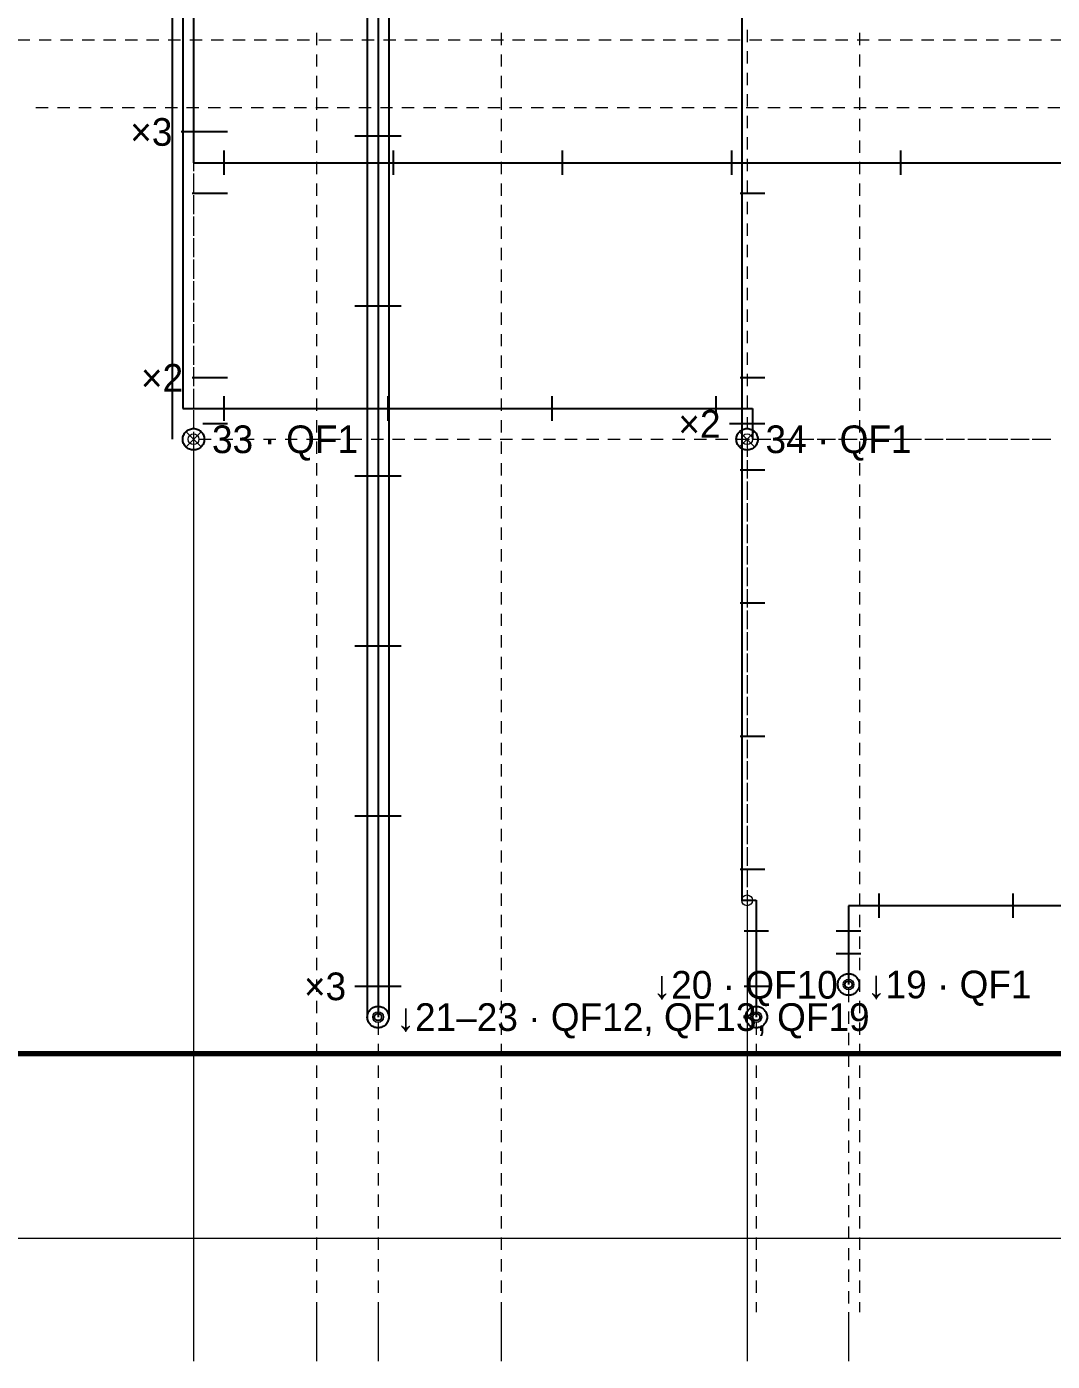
# Paper-space layout '08 Розгортки' of a CAD drawing. Header units: millimetres. Extents: x 0 to 841, y 0 to 594.
# Drawn here: x 206.3 to 273, y 127.1 to 213.9 of the extents above; entities that cross this region are included whole.
import ezdxf
from ezdxf.enums import TextEntityAlignment as Align

# ---------------------------------------------------------------- set-up
doc = ezdxf.new("R2010")
doc.units = ezdxf.units.MM
doc.linetypes.add('E_CABLE_DASH', pattern=[225, 150, -75])
for name, color, linetype in [('E-ELEV', 7, 'Continuous'), ('M-FIX', 7, 'Continuous'), ('W-CABLE-DEVICE', 1, 'E_CABLE_DASH'), ('W-CABLE-DEVICE-RCD', 1, 'E_CABLE_DASH'), ('W-CABLE-LIGHT', 1, 'E_CABLE_DASH'), ('W-CABLE-SOCKET', 1, 'E_CABLE_DASH')]:
    doc.layers.add(name, color=color, linetype=linetype)
doc.styles.add('PLEX_LIGHT', font='IBMPlexSans-Light.ttf')

psp = doc.layouts.new('08 Розгортки')

# ---------------------------------------------------------------- linework, layer by layer
at = {"layer": 'E-ELEV', "lineweight": 13, "true_color": 0xd9d3c8}
for p, q in [((217.147, 214.165), (217.147, 213.365)), ((217.147, 213.725), (217.147, 212.925)), ((217.147, 213.725), (217.147, 212.925)), ((253.147, 213.725), (253.147, 212.925)), ((205.697, 213.075), (206.497, 213.075)), ((207.097, 213.075), (207.897, 213.075)), ((208.497, 213.075), (209.297, 213.075)), ((209.897, 213.075), (210.697, 213.075)), ((211.297, 213.075), (212.097, 213.075)), ((212.697, 213.075), (213.497, 213.075)), ((214.097, 213.075), (214.897, 213.075)), ((215.497, 213.075), (216.297, 213.075)), ((216.897, 213.075), (217.697, 213.075)), ((218.297, 213.075), (219.097, 213.075)), ((219.697, 213.075), (220.497, 213.075)), ((221.097, 213.075), (221.897, 213.075)), ((222.497, 213.075), (223.297, 213.075)), ((223.897, 213.075), (224.697, 213.075)), ((225.147, 213.525), (225.147, 212.725)), ((225.297, 213.075), (226.097, 213.075)), ((226.697, 213.075), (227.497, 213.075)), ((228.097, 213.075), (228.897, 213.075)), ((229.497, 213.075), (230.297, 213.075)), ((230.897, 213.075), (231.697, 213.075)), ((232.297, 213.075), (233.097, 213.075)), ((233.697, 213.075), (234.497, 213.075)), ((235.097, 213.075), (235.897, 213.075)), ((236.497, 213.075), (237.297, 213.075)), ((237.147, 213.525), (237.147, 212.725)), ((237.897, 213.075), (238.697, 213.075)), ((239.297, 213.075), (240.097, 213.075)), ((240.697, 213.075), (241.497, 213.075)), ((242.097, 213.075), (242.897, 213.075)), ((243.497, 213.075), (244.297, 213.075)), ((244.897, 213.075), (245.697, 213.075)), ((246.297, 213.075), (247.097, 213.075)), ((247.697, 213.075), (248.497, 213.075)), ((249.097, 213.075), (249.897, 213.075)), ((250.497, 213.075), (251.297, 213.075)), ((251.897, 213.075), (252.697, 213.075)), ((253.297, 213.075), (254.097, 213.075)), ((254.697, 213.075), (255.497, 213.075)), ((256.097, 213.075), (256.897, 213.075)), ((257.497, 213.075), (258.297, 213.075)), ((258.897, 213.075), (259.697, 213.075)), ((260.297, 213.075), (261.097, 213.075)), ((260.467, 213.525), (260.467, 212.725)), ((261.697, 213.075), (262.497, 213.075)), ((263.097, 213.075), (263.897, 213.075)), ((264.497, 213.075), (265.297, 213.075)), ((265.897, 213.075), (266.697, 213.075)), ((267.297, 213.075), (268.097, 213.075)), ((268.697, 213.075), (269.497, 213.075)), ((270.097, 213.075), (270.897, 213.075)), ((271.497, 213.075), (272.297, 213.075)), ((272.897, 213.075), (273.697, 213.075)), ((217.147, 212.765), (217.147, 211.965)), ((217.147, 212.325), (217.147, 211.525)), ((217.147, 212.325), (217.147, 211.525)), ((225.147, 212.125), (225.147, 211.325)), ((237.147, 212.125), (237.147, 211.325)), ((253.147, 212.325), (253.147, 211.525)), ((260.467, 212.125), (260.467, 211.325)), ((217.147, 211.365), (217.147, 210.565)), ((217.147, 210.925), (217.147, 210.125)), ((217.147, 210.925), (217.147, 210.125)), ((225.147, 210.725), (225.147, 209.925)), ((237.147, 210.725), (237.147, 209.925)), ((253.147, 210.925), (253.147, 210.125)), ((260.467, 210.725), (260.467, 209.925)), ((217.147, 209.965), (217.147, 209.165)), ((217.147, 209.525), (217.147, 208.725)), ((217.147, 209.525), (217.147, 208.725)), ((225.147, 209.325), (225.147, 208.525)), ((237.147, 209.325), (237.147, 208.525)), ((253.147, 209.525), (253.147, 208.725)), ((260.467, 209.325), (260.467, 208.525)), ((206.897, 208.675), (207.697, 208.675)), ((208.297, 208.675), (209.097, 208.675)), ((209.697, 208.675), (210.497, 208.675)), ((211.097, 208.675), (211.897, 208.675)), ((212.497, 208.675), (213.297, 208.675)), ((213.897, 208.675), (214.697, 208.675)), ((215.297, 208.675), (216.097, 208.675)), ((216.697, 208.675), (217.497, 208.675)), ((217.147, 208.565), (217.147, 207.765)), ((218.097, 208.675), (218.897, 208.675)), ((219.497, 208.675), (220.297, 208.675)), ((220.897, 208.675), (221.697, 208.675)), ((222.297, 208.675), (223.097, 208.675)), ((223.697, 208.675), (224.497, 208.675)), ((225.097, 208.675), (225.897, 208.675)), ((226.497, 208.675), (227.297, 208.675)), ((227.897, 208.675), (228.697, 208.675)), ((229.297, 208.675), (230.097, 208.675)), ((230.697, 208.675), (231.497, 208.675)), ((232.097, 208.675), (232.897, 208.675)), ((233.497, 208.675), (234.297, 208.675)), ((234.897, 208.675), (235.697, 208.675)), ((236.297, 208.675), (237.097, 208.675)), ((237.697, 208.675), (238.497, 208.675)), ((239.097, 208.675), (239.897, 208.675)), ((240.497, 208.675), (241.297, 208.675)), ((241.897, 208.675), (242.697, 208.675)), ((243.297, 208.675), (244.097, 208.675)), ((244.697, 208.675), (245.497, 208.675)), ((246.097, 208.675), (246.897, 208.675)), ((247.497, 208.675), (248.297, 208.675)), ((248.897, 208.675), (249.697, 208.675)), ((250.297, 208.675), (251.097, 208.675)), ((251.697, 208.675), (252.497, 208.675)), ((253.097, 208.675), (253.897, 208.675)), ((254.497, 208.675), (255.297, 208.675)), ((255.897, 208.675), (256.697, 208.675)), ((257.297, 208.675), (258.097, 208.675)), ((258.697, 208.675), (259.497, 208.675)), ((260.097, 208.675), (260.897, 208.675)), ((261.497, 208.675), (262.297, 208.675)), ((262.897, 208.675), (263.697, 208.675)), ((264.297, 208.675), (265.097, 208.675)), ((265.697, 208.675), (266.497, 208.675)), ((267.097, 208.675), (267.897, 208.675)), ((268.497, 208.675), (269.297, 208.675)), ((269.897, 208.675), (270.697, 208.675)), ((271.297, 208.675), (272.097, 208.675)), ((272.697, 208.675), (273.497, 208.675)), ((217.147, 208.125), (217.147, 207.325)), ((217.147, 208.125), (217.147, 207.325)), ((225.147, 207.925), (225.147, 207.125)), ((237.147, 207.925), (237.147, 207.125)), ((253.147, 208.125), (253.147, 207.325)), ((260.467, 207.925), (260.467, 207.125)), ((217.147, 207.165), (217.147, 206.365)), ((217.147, 206.725), (217.147, 205.925)), ((217.147, 206.725), (217.147, 205.925)), ((253.147, 206.725), (253.147, 205.925)), ((225.147, 206.525), (225.147, 205.725)), ((237.147, 206.525), (237.147, 205.725)), ((260.467, 206.525), (260.467, 205.725)), ((217.147, 205.765), (217.147, 204.965)), ((217.147, 205.325), (217.147, 204.525)), ((217.147, 205.325), (217.147, 204.525)), ((225.147, 205.125), (225.147, 204.325)), ((237.147, 205.125), (237.147, 204.325)), ((253.147, 205.325), (253.147, 204.525)), ((260.467, 205.125), (260.467, 204.325)), ((217.147, 204.365), (217.147, 203.565)), ((217.147, 203.925), (217.147, 203.125)), ((217.147, 203.925), (217.147, 203.125)), ((225.147, 203.725), (225.147, 202.925)), ((237.147, 203.725), (237.147, 202.925)), ((253.147, 203.925), (253.147, 203.125)), ((260.467, 203.725), (260.467, 202.925)), ((217.147, 202.965), (217.147, 202.165)), ((217.147, 202.525), (217.147, 201.725)), ((217.147, 202.525), (217.147, 201.725)), ((253.147, 202.525), (253.147, 201.725)), ((217.147, 201.565), (217.147, 200.765)), ((225.147, 202.325), (225.147, 201.525)), ((237.147, 202.325), (237.147, 201.525)), ((260.467, 202.325), (260.467, 201.525)), ((217.147, 201.125), (217.147, 200.325)), ((217.147, 201.125), (217.147, 200.325)), ((225.147, 200.925), (225.147, 200.125)), ((237.147, 200.925), (237.147, 200.125)), ((253.147, 201.125), (253.147, 200.325)), ((260.467, 200.925), (260.467, 200.125)), ((217.147, 200.165), (217.147, 199.365)), ((217.147, 199.725), (217.147, 198.925)), ((217.147, 199.725), (217.147, 198.925)), ((225.147, 199.525), (225.147, 198.725)), ((237.147, 199.525), (237.147, 198.725)), ((253.147, 199.725), (253.147, 198.925)), ((260.467, 199.525), (260.467, 198.725)), ((217.147, 198.765), (217.147, 197.965)), ((217.147, 198.325), (217.147, 197.525)), ((217.147, 198.325), (217.147, 197.525)), ((225.147, 198.125), (225.147, 197.325)), ((237.147, 198.125), (237.147, 197.325)), ((253.147, 198.325), (253.147, 197.525)), ((260.467, 198.125), (260.467, 197.325)), ((217.147, 197.365), (217.147, 196.565)), ((217.147, 196.925), (217.147, 196.125)), ((217.147, 196.925), (217.147, 196.125)), ((225.147, 196.725), (225.147, 195.925)), ((237.147, 196.725), (237.147, 195.925)), ((253.147, 196.925), (253.147, 196.125)), ((260.467, 196.725), (260.467, 195.925)), ((217.147, 195.965), (217.147, 195.165)), ((217.147, 195.525), (217.147, 194.725)), ((217.147, 195.525), (217.147, 194.725)), ((253.147, 195.525), (253.147, 194.725)), ((217.147, 194.565), (217.147, 193.765)), ((225.147, 195.325), (225.147, 194.525)), ((237.147, 195.325), (237.147, 194.525)), ((260.467, 195.325), (260.467, 194.525)), ((217.147, 194.125), (217.147, 193.325)), ((217.147, 194.125), (217.147, 193.325)), ((225.147, 193.925), (225.147, 193.125)), ((237.147, 193.925), (237.147, 193.125)), ((253.147, 194.125), (253.147, 193.325)), ((260.467, 193.925), (260.467, 193.125)), ((217.147, 193.165), (217.147, 192.365)), ((217.147, 192.725), (217.147, 191.925)), ((217.147, 192.725), (217.147, 191.925)), ((225.147, 192.525), (225.147, 191.725)), ((237.147, 192.525), (237.147, 191.725)), ((253.147, 192.725), (253.147, 191.925)), ((260.467, 192.525), (260.467, 191.725)), ((217.147, 191.765), (217.147, 190.965)), ((217.147, 191.325), (217.147, 190.525)), ((217.147, 191.325), (217.147, 190.525)), ((225.147, 191.125), (225.147, 190.325)), ((237.147, 191.125), (237.147, 190.325)), ((253.147, 191.325), (253.147, 190.525)), ((260.467, 191.125), (260.467, 190.325)), ((217.147, 190.365), (217.147, 189.565)), ((217.147, 189.925), (217.147, 189.125)), ((217.147, 189.925), (217.147, 189.125)), ((225.147, 189.725), (225.147, 188.925)), ((237.147, 189.725), (237.147, 188.925)), ((253.147, 189.925), (253.147, 189.125)), ((260.467, 189.725), (260.467, 188.925)), ((217.147, 188.965), (217.147, 188.165)), ((217.147, 188.525), (217.147, 187.725)), ((217.147, 188.525), (217.147, 187.725)), ((253.147, 188.525), (253.147, 187.725)), ((225.147, 188.325), (225.147, 187.525)), ((237.147, 188.325), (237.147, 187.525)), ((260.467, 188.325), (260.467, 187.525)), ((217.147, 187.565), (217.147, 186.765)), ((217.147, 187.125), (217.147, 186.325)), ((217.147, 187.125), (217.147, 186.325)), ((217.497, 187.075), (218.297, 187.075)), ((218.897, 187.075), (219.697, 187.075)), ((220.297, 187.075), (221.097, 187.075)), ((221.697, 187.075), (222.497, 187.075)), ((223.097, 187.075), (223.897, 187.075)), ((224.497, 187.075), (225.297, 187.075)), ((225.147, 186.925), (225.147, 186.125)), ((225.897, 187.075), (226.697, 187.075)), ((227.297, 187.075), (228.097, 187.075)), ((228.697, 187.075), (229.497, 187.075)), ((230.097, 187.075), (230.897, 187.075)), ((231.497, 187.075), (232.297, 187.075)), ((232.897, 187.075), (233.697, 187.075)), ((234.297, 187.075), (235.097, 187.075)), ((235.697, 187.075), (236.497, 187.075)), ((237.097, 187.075), (237.897, 187.075)), ((237.147, 186.925), (237.147, 186.125)), ((238.497, 187.075), (239.297, 187.075)), ((239.897, 187.075), (240.697, 187.075)), ((241.297, 187.075), (242.097, 187.075)), ((242.697, 187.075), (243.497, 187.075)), ((244.097, 187.075), (244.897, 187.075)), ((245.497, 187.075), (246.297, 187.075)), ((246.897, 187.075), (247.697, 187.075)), ((248.297, 187.075), (249.097, 187.075)), ((249.697, 187.075), (250.497, 187.075)), ((251.097, 187.075), (251.897, 187.075)), ((252.497, 187.075), (253.297, 187.075)), ((253.147, 187.125), (253.147, 186.325)), ((253.497, 187.075), (254.297, 187.075)), ((253.897, 187.075), (254.697, 187.075)), ((254.897, 187.075), (255.697, 187.075)), ((255.297, 187.075), (256.097, 187.075)), ((256.297, 187.075), (257.097, 187.075)), ((256.697, 187.075), (257.497, 187.075)), ((257.697, 187.075), (258.497, 187.075)), ((258.097, 187.075), (258.897, 187.075)), ((259.097, 187.075), (259.897, 187.075)), ((259.497, 187.075), (260.297, 187.075)), ((260.467, 186.925), (260.467, 186.125)), ((260.497, 187.075), (261.297, 187.075)), ((260.897, 187.075), (261.697, 187.075)), ((261.897, 187.075), (262.697, 187.075)), ((262.297, 187.075), (263.097, 187.075)), ((263.297, 187.075), (264.097, 187.075)), ((263.697, 187.075), (264.497, 187.075)), ((264.697, 187.075), (265.497, 187.075)), ((265.097, 187.075), (265.897, 187.075)), ((266.097, 187.075), (266.897, 187.075)), ((266.497, 187.075), (267.297, 187.075)), ((267.497, 187.075), (268.297, 187.075)), ((267.897, 187.075), (268.697, 187.075)), ((268.897, 187.075), (269.697, 187.075)), ((269.297, 187.075), (270.097, 187.075)), ((270.297, 187.075), (271.097, 187.075)), ((270.697, 187.075), (271.497, 187.075)), ((271.697, 187.075), (272.497, 187.075)), ((272.097, 187.075), (272.897, 187.075)), ((217.147, 186.725), (217.147, 185.925)), ((217.147, 186.725), (217.147, 185.925)), ((217.147, 186.165), (217.147, 185.365)), ((253.147, 186.725), (253.147, 185.925)), ((217.147, 185.725), (217.147, 184.925)), ((217.147, 185.725), (217.147, 184.925)), ((217.147, 185.325), (217.147, 184.525)), ((217.147, 185.325), (217.147, 184.525)), ((225.147, 185.525), (225.147, 184.725)), ((237.147, 185.525), (237.147, 184.725)), ((253.147, 185.725), (253.147, 184.925)), ((253.147, 185.325), (253.147, 184.525)), ((260.467, 185.525), (260.467, 184.725)), ((217.147, 184.765), (217.147, 183.965)), ((217.147, 184.325), (217.147, 183.525)), ((217.147, 184.325), (217.147, 183.525)), ((225.147, 184.125), (225.147, 183.325)), ((237.147, 184.125), (237.147, 183.325)), ((253.147, 184.325), (253.147, 183.525)), ((260.467, 184.125), (260.467, 183.325)), ((217.147, 183.925), (217.147, 183.125)), ((217.147, 183.925), (217.147, 183.125)), ((217.147, 183.365), (217.147, 182.565)), ((253.147, 183.925), (253.147, 183.125)), ((217.147, 182.925), (217.147, 182.125)), ((217.147, 182.925), (217.147, 182.125)), ((217.147, 182.525), (217.147, 181.725)), ((217.147, 182.525), (217.147, 181.725)), ((225.147, 182.725), (225.147, 181.925)), ((237.147, 182.725), (237.147, 181.925)), ((253.147, 182.925), (253.147, 182.125)), ((253.147, 182.525), (253.147, 181.725)), ((260.467, 182.725), (260.467, 181.925)), ((217.147, 181.965), (217.147, 181.165)), ((217.147, 181.525), (217.147, 180.725)), ((217.147, 181.525), (217.147, 180.725)), ((253.147, 181.525), (253.147, 180.725)), ((217.147, 181.125), (217.147, 180.325)), ((217.147, 181.125), (217.147, 180.325)), ((225.147, 181.325), (225.147, 180.525)), ((237.147, 181.325), (237.147, 180.525)), ((253.147, 181.125), (253.147, 180.325)), ((260.467, 181.325), (260.467, 180.525)), ((217.147, 180.565), (217.147, 179.765)), ((217.147, 180.125), (217.147, 179.325)), ((217.147, 180.125), (217.147, 179.325)), ((225.147, 179.925), (225.147, 179.125)), ((237.147, 179.925), (237.147, 179.125)), ((253.147, 180.125), (253.147, 179.325)), ((260.467, 179.925), (260.467, 179.125)), ((217.147, 179.725), (217.147, 178.925)), ((217.147, 179.725), (217.147, 178.925)), ((217.147, 179.165), (217.147, 178.365)), ((253.147, 179.725), (253.147, 178.925)), ((217.147, 178.725), (217.147, 177.925)), ((217.147, 178.725), (217.147, 177.925)), ((217.147, 178.325), (217.147, 177.525)), ((217.147, 178.325), (217.147, 177.525)), ((225.147, 178.525), (225.147, 177.725)), ((237.147, 178.525), (237.147, 177.725)), ((253.147, 178.725), (253.147, 177.925)), ((253.147, 178.325), (253.147, 177.525)), ((260.467, 178.525), (260.467, 177.725)), ((217.147, 177.765), (217.147, 176.965)), ((217.147, 177.325), (217.147, 176.525)), ((217.147, 177.325), (217.147, 176.525)), ((253.147, 177.325), (253.147, 176.525)), ((217.147, 176.925), (217.147, 176.125)), ((217.147, 176.925), (217.147, 176.125)), ((217.147, 176.365), (217.147, 175.565)), ((225.147, 177.125), (225.147, 176.325)), ((237.147, 177.125), (237.147, 176.325)), ((253.147, 176.925), (253.147, 176.125)), ((260.467, 177.125), (260.467, 176.325)), ((217.147, 175.925), (217.147, 175.125)), ((217.147, 175.925), (217.147, 175.125)), ((217.147, 175.525), (217.147, 174.725)), ((217.147, 175.525), (217.147, 174.725)), ((225.147, 175.725), (225.147, 174.925)), ((237.147, 175.725), (237.147, 174.925)), ((253.147, 175.925), (253.147, 175.125)), ((253.147, 175.525), (253.147, 174.725)), ((260.467, 175.725), (260.467, 174.925)), ((217.147, 174.965), (217.147, 174.165)), ((217.147, 174.525), (217.147, 173.725)), ((217.147, 174.525), (217.147, 173.725)), ((217.147, 174.125), (217.147, 173.325)), ((217.147, 174.125), (217.147, 173.325)), ((225.147, 174.325), (225.147, 173.525)), ((237.147, 174.325), (237.147, 173.525)), ((253.147, 174.525), (253.147, 173.725)), ((253.147, 174.125), (253.147, 173.325)), ((260.467, 174.325), (260.467, 173.525)), ((217.147, 173.565), (217.147, 172.765)), ((217.147, 173.125), (217.147, 172.325)), ((217.147, 173.125), (217.147, 172.325)), ((225.147, 172.925), (225.147, 172.125)), ((237.147, 172.925), (237.147, 172.125)), ((253.147, 173.125), (253.147, 172.325)), ((260.467, 172.925), (260.467, 172.125)), ((217.147, 172.725), (217.147, 171.925)), ((217.147, 172.725), (217.147, 171.925)), ((217.147, 172.165), (217.147, 171.365)), ((253.147, 172.725), (253.147, 171.925)), ((217.147, 171.725), (217.147, 170.925)), ((217.147, 171.725), (217.147, 170.925)), ((217.147, 171.325), (217.147, 170.525)), ((217.147, 171.325), (217.147, 170.525)), ((225.147, 171.525), (225.147, 170.725)), ((237.147, 171.525), (237.147, 170.725)), ((253.147, 171.725), (253.147, 170.925)), ((253.147, 171.325), (253.147, 170.525)), ((260.467, 171.525), (260.467, 170.725)), ((217.147, 170.765), (217.147, 169.965)), ((217.147, 170.325), (217.147, 169.525)), ((217.147, 170.325), (217.147, 169.525)), ((253.147, 170.325), (253.147, 169.525)), ((217.147, 169.925), (217.147, 169.125)), ((217.147, 169.925), (217.147, 169.125)), ((217.147, 169.365), (217.147, 168.565)), ((225.147, 170.125), (225.147, 169.325)), ((237.147, 170.125), (237.147, 169.325)), ((253.147, 169.925), (253.147, 169.125)), ((260.467, 170.125), (260.467, 169.325)), ((217.147, 168.925), (217.147, 168.125)), ((217.147, 168.925), (217.147, 168.125)), ((217.147, 168.525), (217.147, 167.725)), ((217.147, 168.525), (217.147, 167.725)), ((225.147, 168.725), (225.147, 167.925)), ((237.147, 168.725), (237.147, 167.925)), ((253.147, 168.925), (253.147, 168.125)), ((253.147, 168.525), (253.147, 167.725)), ((260.467, 168.725), (260.467, 167.925)), ((217.147, 167.965), (217.147, 167.165)), ((217.147, 167.525), (217.147, 166.725)), ((217.147, 167.525), (217.147, 166.725)), ((217.147, 167.125), (217.147, 166.325)), ((217.147, 167.125), (217.147, 166.325)), ((225.147, 167.325), (225.147, 166.525)), ((237.147, 167.325), (237.147, 166.525)), ((253.147, 167.525), (253.147, 166.725)), ((253.147, 167.125), (253.147, 166.325)), ((260.467, 167.325), (260.467, 166.525)), ((217.147, 166.565), (217.147, 165.765)), ((217.147, 166.125), (217.147, 165.325)), ((217.147, 166.125), (217.147, 165.325)), ((225.147, 165.925), (225.147, 165.125)), ((237.147, 165.925), (237.147, 165.125)), ((253.147, 166.125), (253.147, 165.325)), ((260.467, 165.925), (260.467, 165.125)), ((217.147, 165.725), (217.147, 164.925)), ((217.147, 165.725), (217.147, 164.925)), ((217.147, 165.165), (217.147, 164.365)), ((253.147, 165.725), (253.147, 164.925)), ((217.147, 164.725), (217.147, 163.925)), ((217.147, 164.725), (217.147, 163.925)), ((217.147, 164.325), (217.147, 163.525)), ((217.147, 164.325), (217.147, 163.525)), ((225.147, 164.525), (225.147, 163.725)), ((237.147, 164.525), (237.147, 163.725)), ((253.147, 164.725), (253.147, 163.925)), ((253.147, 164.325), (253.147, 163.525)), ((260.467, 164.525), (260.467, 163.725)), ((217.147, 163.765), (217.147, 162.965)), ((217.147, 163.325), (217.147, 162.525)), ((217.147, 163.325), (217.147, 162.525)), ((253.147, 163.325), (253.147, 162.525)), ((217.147, 162.925), (217.147, 162.125)), ((217.147, 162.925), (217.147, 162.125)), ((225.147, 163.125), (225.147, 162.325)), ((237.147, 163.125), (237.147, 162.325)), ((253.147, 162.925), (253.147, 162.125)), ((260.467, 163.125), (260.467, 162.325)), ((217.147, 162.365), (217.147, 161.565)), ((217.147, 161.925), (217.147, 161.125)), ((217.147, 161.925), (217.147, 161.125)), ((225.147, 161.725), (225.147, 160.925)), ((237.147, 161.725), (237.147, 160.925)), ((253.147, 161.925), (253.147, 161.125)), ((260.467, 161.725), (260.467, 160.925)), ((217.147, 161.525), (217.147, 160.725)), ((217.147, 161.525), (217.147, 160.725)), ((217.147, 160.965), (217.147, 160.165)), ((253.147, 161.525), (253.147, 160.725)), ((217.147, 160.525), (217.147, 159.725)), ((217.147, 160.525), (217.147, 159.725)), ((217.147, 160.125), (217.147, 159.325)), ((217.147, 160.125), (217.147, 159.325)), ((225.147, 160.325), (225.147, 159.525)), ((237.147, 160.325), (237.147, 159.525)), ((253.147, 160.525), (253.147, 159.725)), ((253.147, 160.125), (253.147, 159.325)), ((260.467, 160.325), (260.467, 159.525)), ((217.147, 159.565), (217.147, 158.765)), ((217.147, 159.125), (217.147, 158.325)), ((217.147, 159.125), (217.147, 158.325)), ((253.147, 159.125), (253.147, 158.325)), ((217.147, 158.725), (217.147, 157.925)), ((217.147, 158.725), (217.147, 157.925)), ((217.147, 158.165), (217.147, 157.365)), ((225.147, 158.925), (225.147, 158.125)), ((237.147, 158.925), (237.147, 158.125)), ((253.147, 158.725), (253.147, 157.925)), ((260.467, 158.925), (260.467, 158.125)), ((217.147, 157.725), (217.147, 156.925)), ((217.147, 157.725), (217.147, 156.925)), ((217.147, 157.325), (217.147, 156.525)), ((217.147, 157.325), (217.147, 156.525)), ((225.147, 157.525), (225.147, 156.725)), ((237.147, 157.525), (237.147, 156.725)), ((253.147, 157.725), (253.147, 156.925)), ((253.147, 157.325), (253.147, 156.525)), ((260.467, 157.525), (260.467, 156.725)), ((217.147, 156.765), (217.147, 155.965)), ((253.147, 156.725), (253.147, 155.925)), ((217.147, 156.325), (217.147, 155.525)), ((217.147, 156.325), (217.147, 155.525)), ((217.147, 155.925), (217.147, 155.125)), ((217.147, 155.925), (217.147, 155.125)), ((225.147, 156.125), (225.147, 155.325)), ((237.147, 156.125), (237.147, 155.325)), ((253.147, 156.325), (253.147, 155.525)), ((253.147, 155.925), (253.147, 155.125)), ((260.467, 156.125), (260.467, 155.325)), ((217.147, 155.365), (217.147, 154.565)), ((217.147, 154.925), (217.147, 154.125)), ((217.147, 154.925), (217.147, 154.125)), ((225.147, 154.725), (225.147, 153.925)), ((237.147, 154.725), (237.147, 153.925)), ((253.147, 155.325), (253.147, 154.525)), ((253.147, 154.925), (253.147, 154.125)), ((260.467, 154.725), (260.467, 153.925)), ((217.147, 154.525), (217.147, 153.725)), ((217.147, 154.525), (217.147, 153.725)), ((217.147, 153.965), (217.147, 153.165)), ((253.147, 154.525), (253.147, 153.725)), ((253.147, 153.925), (253.147, 153.125)), ((217.147, 153.525), (217.147, 152.725)), ((217.147, 153.525), (217.147, 152.725)), ((217.147, 153.125), (217.147, 152.325)), ((217.147, 153.125), (217.147, 152.325)), ((225.147, 153.325), (225.147, 152.525)), ((237.147, 153.325), (237.147, 152.525)), ((253.147, 153.525), (253.147, 152.725)), ((253.147, 153.125), (253.147, 152.325)), ((260.467, 153.325), (260.467, 152.525)), ((217.147, 152.565), (217.147, 151.765)), ((217.147, 152.125), (217.147, 151.325)), ((217.147, 152.125), (217.147, 151.325)), ((253.147, 152.525), (253.147, 151.725)), ((253.147, 152.125), (253.147, 151.325)), ((217.147, 151.725), (217.147, 150.925)), ((217.147, 151.725), (217.147, 150.925)), ((217.147, 151.165), (217.147, 150.365)), ((225.147, 151.925), (225.147, 151.125)), ((237.147, 151.925), (237.147, 151.125)), ((253.147, 151.725), (253.147, 150.925)), ((253.147, 151.125), (253.147, 150.325)), ((259.747, 151.246), (259.747, 150.446)), ((260.467, 151.925), (260.467, 151.125)), ((217.147, 150.725), (217.147, 149.925)), ((217.147, 150.725), (217.147, 149.925)), ((217.147, 150.325), (217.147, 149.525)), ((217.147, 150.325), (217.147, 149.525)), ((225.147, 150.525), (225.147, 149.725)), ((237.147, 150.525), (237.147, 149.725)), ((253.147, 150.725), (253.147, 149.925)), ((253.147, 150.325), (253.147, 149.525)), ((260.467, 150.525), (260.467, 149.725)), ((217.147, 149.765), (217.147, 148.965)), ((253.147, 149.725), (253.147, 148.925)), ((259.747, 149.846), (259.747, 149.046)), ((217.147, 149.325), (217.147, 148.525)), ((217.147, 149.325), (217.147, 148.525)), ((217.147, 148.925), (217.147, 148.125)), ((217.147, 148.925), (217.147, 148.125)), ((225.147, 149.125), (225.147, 148.325)), ((229.147, 149.125), (229.147, 148.325)), ((237.147, 149.125), (237.147, 148.325)), ((253.147, 149.325), (253.147, 148.525)), ((253.147, 148.925), (253.147, 148.125)), ((253.747, 149.125), (253.747, 148.325)), ((260.467, 149.125), (260.467, 148.325)), ((217.147, 148.365), (217.147, 147.565)), ((217.147, 147.925), (217.147, 147.125)), ((217.147, 147.925), (217.147, 147.125)), ((225.147, 147.725), (225.147, 146.925)), ((229.147, 147.725), (229.147, 146.925)), ((237.147, 147.725), (237.147, 146.925)), ((253.147, 148.325), (253.147, 147.525)), ((253.147, 147.925), (253.147, 147.125)), ((253.747, 147.725), (253.747, 146.925)), ((259.747, 148.446), (259.747, 147.646)), ((260.467, 147.725), (260.467, 146.925)), ((217.147, 147.525), (217.147, 146.725)), ((217.147, 147.525), (217.147, 146.725)), ((217.147, 146.965), (217.147, 146.165)), ((253.147, 147.525), (253.147, 146.725)), ((253.147, 146.925), (253.147, 146.125)), ((259.747, 147.046), (259.747, 146.246)), ((217.147, 146.525), (217.147, 145.725)), ((217.147, 146.525), (217.147, 145.725)), ((217.147, 146.125), (217.147, 145.325)), ((217.147, 146.125), (217.147, 145.325)), ((225.147, 146.325), (225.147, 145.525)), ((229.147, 146.325), (229.147, 145.525)), ((237.147, 146.325), (237.147, 145.525)), ((253.147, 146.525), (253.147, 145.725)), ((253.147, 146.125), (253.147, 145.325)), ((253.747, 146.325), (253.747, 145.525)), ((260.467, 146.325), (260.467, 145.525)), ((217.147, 145.565), (217.147, 144.765)), ((217.147, 145.125), (217.147, 144.325)), ((217.147, 145.125), (217.147, 144.325)), ((253.147, 145.525), (253.147, 144.725)), ((253.147, 145.125), (253.147, 144.325)), ((259.747, 145.646), (259.747, 144.846)), ((217.147, 144.725), (217.147, 143.925)), ((217.147, 144.725), (217.147, 143.925)), ((225.147, 144.925), (225.147, 144.125)), ((229.147, 144.925), (229.147, 144.125)), ((237.147, 144.925), (237.147, 144.125)), ((253.147, 144.725), (253.147, 143.925)), ((253.747, 144.925), (253.747, 144.125)), ((259.747, 144.246), (259.747, 143.446)), ((260.467, 144.925), (260.467, 144.125)), ((217.147, 144.165), (217.147, 143.365)), ((217.147, 143.725), (217.147, 142.925)), ((217.147, 143.725), (217.147, 142.925)), ((217.147, 143.325), (217.147, 142.525)), ((217.147, 143.325), (217.147, 142.525)), ((225.147, 143.525), (225.147, 142.725)), ((229.147, 143.525), (229.147, 142.725)), ((237.147, 143.525), (237.147, 142.725)), ((253.147, 144.125), (253.147, 143.325)), ((253.147, 143.725), (253.147, 142.925)), ((253.147, 143.325), (253.147, 142.525)), ((253.747, 143.525), (253.747, 142.725)), ((260.467, 143.525), (260.467, 142.725)), ((217.147, 142.765), (217.147, 141.965)), ((253.147, 142.725), (253.147, 141.925)), ((259.747, 142.846), (259.747, 142.046)), ((217.147, 142.325), (217.147, 141.525)), ((217.147, 142.325), (217.147, 141.525)), ((217.147, 141.925), (217.147, 141.125)), ((217.147, 141.925), (217.147, 141.125)), ((225.147, 142.125), (225.147, 141.325)), ((229.147, 142.125), (229.147, 141.325)), ((237.147, 142.125), (237.147, 141.325)), ((253.147, 142.325), (253.147, 141.525)), ((253.147, 141.925), (253.147, 141.125)), ((253.747, 142.125), (253.747, 141.325)), ((260.467, 142.125), (260.467, 141.325)), ((217.147, 141.365), (217.147, 140.565)), ((217.147, 140.925), (217.147, 140.125)), ((217.147, 140.925), (217.147, 140.125)), ((225.147, 140.725), (225.147, 139.925)), ((229.147, 140.725), (229.147, 139.925)), ((237.147, 140.725), (237.147, 139.925)), ((253.147, 141.325), (253.147, 140.525)), ((253.147, 140.925), (253.147, 140.125)), ((253.747, 140.725), (253.747, 139.925)), ((259.747, 141.446), (259.747, 140.646)), ((260.467, 140.725), (260.467, 139.925)), ((217.147, 140.525), (217.147, 139.725)), ((217.147, 140.525), (217.147, 139.725)), ((217.147, 139.965), (217.147, 139.165)), ((253.147, 140.525), (253.147, 139.725)), ((253.147, 139.925), (253.147, 139.125)), ((259.747, 140.046), (259.747, 139.246)), ((217.147, 139.525), (217.147, 138.725)), ((217.147, 139.525), (217.147, 138.725)), ((217.147, 139.125), (217.147, 138.325)), ((217.147, 139.125), (217.147, 138.325)), ((225.147, 139.325), (225.147, 138.525)), ((229.147, 139.325), (229.147, 138.525)), ((237.147, 139.325), (237.147, 138.525)), ((253.147, 139.525), (253.147, 138.725)), ((253.147, 139.125), (253.147, 138.325)), ((253.747, 139.325), (253.747, 138.525)), ((260.467, 139.325), (260.467, 138.525)), ((217.147, 138.565), (217.147, 137.765)), ((217.147, 138.125), (217.147, 137.325)), ((217.147, 138.125), (217.147, 137.325)), ((253.147, 138.525), (253.147, 137.725)), ((253.147, 138.125), (253.147, 137.325)), ((259.747, 138.646), (259.747, 137.846)), ((217.147, 137.725), (217.147, 136.925)), ((217.147, 137.725), (217.147, 136.925)), ((225.147, 137.925), (225.147, 137.125)), ((229.147, 137.925), (229.147, 137.125)), ((237.147, 137.925), (237.147, 137.125)), ((253.147, 137.725), (253.147, 136.925)), ((253.747, 137.925), (253.747, 137.125)), ((259.747, 137.246), (259.747, 136.446)), ((260.467, 137.925), (260.467, 137.125)), ((217.147, 137.165), (217.147, 136.365)), ((217.147, 136.725), (217.147, 135.925)), ((217.147, 136.725), (217.147, 135.925)), ((225.147, 136.525), (225.147, 135.725)), ((229.147, 136.525), (229.147, 135.725)), ((237.147, 136.525), (237.147, 135.725)), ((253.147, 137.125), (253.147, 136.325)), ((253.147, 136.725), (253.147, 135.925)), ((253.747, 136.525), (253.747, 135.725)), ((260.467, 136.525), (260.467, 135.725)), ((217.147, 136.325), (217.147, 135.525)), ((217.147, 136.325), (217.147, 135.525)), ((217.147, 135.765), (217.147, 134.965)), ((253.147, 136.325), (253.147, 135.525)), ((253.147, 135.725), (253.147, 134.925)), ((259.747, 135.846), (259.747, 135.046)), ((217.147, 135.325), (217.147, 134.525)), ((217.147, 135.325), (217.147, 134.525)), ((217.147, 134.925), (217.147, 134.125)), ((217.147, 134.925), (217.147, 134.125)), ((225.147, 135.125), (225.147, 134.325)), ((229.147, 135.125), (229.147, 134.325)), ((237.147, 135.125), (237.147, 134.325)), ((253.147, 135.325), (253.147, 134.525)), ((253.147, 134.925), (253.147, 134.125)), ((253.747, 135.125), (253.747, 134.325)), ((260.467, 135.125), (260.467, 134.325)), ((217.147, 134.365), (217.147, 133.565)), ((217.147, 133.925), (217.147, 133.125)), ((217.147, 133.925), (217.147, 133.125)), ((253.147, 134.325), (253.147, 133.525)), ((253.147, 133.925), (253.147, 133.125)), ((259.747, 134.446), (259.747, 133.646)), ((217.147, 133.525), (217.147, 132.725)), ((217.147, 133.525), (217.147, 132.725)), ((217.147, 132.965), (217.147, 132.165)), ((225.147, 133.725), (225.147, 132.925)), ((229.147, 133.725), (229.147, 132.925)), ((237.147, 133.725), (237.147, 132.925)), ((253.147, 133.525), (253.147, 132.725)), ((253.147, 132.925), (253.147, 132.125)), ((253.747, 133.725), (253.747, 132.925)), ((259.747, 133.046), (259.747, 132.246)), ((260.467, 133.725), (260.467, 132.925)), ((217.147, 132.525), (217.147, 131.725)), ((217.147, 132.525), (217.147, 131.725)), ((217.147, 132.125), (217.147, 131.325)), ((217.147, 132.125), (217.147, 131.325)), ((225.147, 132.325), (225.147, 131.525)), ((229.147, 132.325), (229.147, 131.525)), ((237.147, 132.325), (237.147, 131.525)), ((253.147, 132.525), (253.147, 131.725)), ((253.147, 132.125), (253.147, 131.325)), ((253.747, 132.325), (253.747, 131.525)), ((260.467, 132.325), (260.467, 131.525)), ((217.147, 131.565), (217.147, 130.765)), ((253.147, 131.525), (253.147, 130.725)), ((259.747, 131.646), (259.747, 130.846)), ((217.147, 131.125), (217.147, 130.325)), ((217.147, 131.125), (217.147, 130.325)), ((217.147, 130.725), (217.147, 130.275)), ((217.147, 130.725), (217.147, 130.275)), ((225.147, 130.925), (225.147, 130.275)), ((229.147, 130.925), (229.147, 130.275)), ((237.147, 130.925), (237.147, 130.275)), ((253.147, 131.125), (253.147, 130.325)), ((253.147, 130.725), (253.147, 130.275)), ((253.747, 130.925), (253.747, 130.275)), ((260.467, 130.925), (260.467, 130.275))]:
    psp.add_line(p, q, dxfattribs=at)
at = {"layer": 'E-ELEV', "lineweight": 13, "true_color": 0x29251f}
for p, q in [((217.147, 130.275), (217.147, 129.075)), ((225.147, 130.275), (225.147, 129.075)), ((229.147, 130.275), (229.147, 129.075)), ((237.147, 130.275), (237.147, 129.075)), ((253.147, 130.275), (253.147, 129.075)), ((259.747, 130.275), (259.747, 129.075)), ((217.147, 129.075), (217.147, 127.075)), ((225.147, 129.075), (225.147, 127.075)), ((229.147, 129.075), (229.147, 127.075)), ((237.147, 129.075), (237.147, 127.075)), ((253.147, 129.075), (253.147, 127.075)), ((259.747, 129.075), (259.747, 127.075))]:
    psp.add_line(p, q, dxfattribs=at)
at = {"layer": 'E-ELEV', "lineweight": 13, "true_color": 0xd9d3c8}
psp.add_lwpolyline([(165.147, 135.075), (165.147, 241.075), (83.147, 241.075), (83.147, 308.315), (171.267, 308.315), (171.267, 294.315), (396.947, 294.315), (396.947, 135.075), (165.147, 135.075)], close=True, dxfattribs=at)
at = {"layer": 'E-ELEV', "lineweight": 70, "true_color": 0x29251f}
psp.add_lwpolyline([(169.147, 147.075), (169.147, 241.075), (193.147, 241.075), (193.147, 245.075), (95.147, 245.075), (95.147, 303.515), (166.467, 303.515), (166.467, 289.515), (384.947, 289.515), (384.947, 147.075)], close=True, dxfattribs=at)
at = {"layer": 'E-ELEV', "lineweight": 13, "true_color": 0x9a9288}
for centre in [(217.147, 187.075), (217.147, 187.075), (217.147, 187.075), (253.147, 187.075), (253.147, 187.075), (253.147, 157.075), (259.747, 151.596), (229.147, 149.475), (253.747, 149.475)]:
    psp.add_circle(centre, 0.35, dxfattribs=at)
at = {"layer": 'M-FIX', "lineweight": 25, "true_color": 0x29251f}
for p, q in [((219.347, 207.075), (216.347, 207.075)), ((230.647, 206.808), (227.647, 206.808)), ((219.147, 204.275), (219.147, 205.875)), ((230.147, 204.275), (230.147, 205.875)), ((241.147, 204.275), (241.147, 205.875)), ((252.147, 204.275), (252.147, 205.875)), ((263.147, 204.275), (263.147, 205.875)), ((219.347, 203.075), (217.047, 203.075)), ((254.297, 203.075), (252.697, 203.075)), ((230.647, 195.741), (227.647, 195.741)), ((219.347, 191.075), (217.047, 191.075)), ((254.297, 191.075), (252.697, 191.075)), ((219.147, 188.275), (219.147, 189.875)), ((229.813, 188.275), (229.813, 189.875)), ((240.48, 188.275), (240.48, 189.875)), ((251.147, 188.275), (251.147, 189.875)), ((219.347, 188.075), (217.747, 188.075)), ((254.297, 188.075), (251.997, 188.075)), ((254.297, 185.075), (252.697, 185.075)), ((230.647, 184.675), (227.647, 184.675)), ((254.297, 176.408), (252.697, 176.408)), ((230.647, 173.608), (227.647, 173.608)), ((254.297, 167.741), (252.697, 167.741)), ((230.647, 162.541), (227.647, 162.541)), ((254.297, 159.075), (252.697, 159.075)), ((261.747, 155.925), (261.747, 157.525)), ((270.447, 155.925), (270.447, 157.525)), ((254.547, 155.075), (252.947, 155.075)), ((260.547, 155.075), (258.947, 155.075)), ((260.547, 153.596), (258.947, 153.596)), ((230.647, 151.475), (227.647, 151.475)), ((254.547, 151.475), (252.947, 151.475))]:
    psp.add_line(p, q, dxfattribs=at)
at = {"layer": 'W-CABLE-DEVICE', "lineweight": 25, "true_color": 0x5f9ed1}
psp.add_lwpolyline([(112.23, 248.075), (112.23, 260.175), (229.847, 260.175), (229.847, 149.475)], dxfattribs=at)
at = {"layer": 'W-CABLE-DEVICE', "lineweight": 25, "true_color": 0xe67f8a}
psp.add_lwpolyline([(107.563, 248.075), (107.563, 258.775), (228.447, 258.775), (228.447, 149.475)], dxfattribs=at)
for radius in [0.7, 0.233]:
    psp.add_circle((229.147, 149.475), radius, dxfattribs=at)
at = {"layer": 'W-CABLE-DEVICE-RCD', "lineweight": 25, "true_color": 0xc2185b}
psp.add_lwpolyline([(108.147, 248.075), (108.147, 259.475), (229.147, 259.475), (229.147, 149.475)], dxfattribs=at)
at = {"layer": 'W-CABLE-LIGHT', "lineweight": 13, "true_color": 0xf28e2b}
for p, q in [((216.657, 186.585), (217.637, 187.565)), ((216.657, 187.565), (217.637, 186.585)), ((252.657, 186.585), (253.637, 187.565)), ((252.657, 187.565), (253.637, 186.585))]:
    psp.add_line(p, q, dxfattribs=at)
at = {"layer": 'W-CABLE-LIGHT', "lineweight": 25, "true_color": 0xf28e2b}
for points in [[(215.747, 221.075), (215.747, 187.075)], [(216.447, 221.075), (216.447, 189.075), (253.497, 189.075), (253.497, 187.075)], [(217.147, 221.075), (217.147, 205.075), (309.147, 205.075)], [(308.447, 205.075), (308.447, 156.725), (259.747, 156.725), (259.747, 151.596)]]:
    psp.add_lwpolyline(points, dxfattribs=at)
for centre, radius in [((217.147, 187.075), 0.7), ((253.147, 187.075), 0.7), ((259.747, 151.596), 0.7), ((259.747, 151.596), 0.233)]:
    psp.add_circle(centre, radius, dxfattribs=at)
at = {"layer": 'W-CABLE-SOCKET', "lineweight": 25, "true_color": 0x5f9ed1}
psp.add_lwpolyline([(106.397, 248.075), (106.397, 261.575), (252.797, 261.575), (252.797, 157.075), (253.747, 157.075), (253.747, 149.475)], dxfattribs=at)
for radius in [0.7, 0.233]:
    psp.add_circle((253.747, 149.475), radius, dxfattribs=at)

# ---------------------------------------------------------------- texts
at = {"layer": 'M-FIX', "true_color": 0x29251f, "style": 'PLEX_LIGHT'}
for s, p in [('×3', (214.399, 207.075)), ('×2', (215.099, 191.075)), ('×2', (250.049, 188.075)), ('×3', (225.699, 151.475))]:
    psp.add_text(s, height=1.8, dxfattribs=at).set_placement(p, align=Align.MIDDLE_CENTER)
at = {"layer": 'W-CABLE-DEVICE', "true_color": 0x29251f, "style": 'PLEX_LIGHT'}
psp.add_text('↓21–23 · QF12, QF13, QF19', height=1.8, dxfattribs=at).set_placement((230.347, 149.475), align=Align.MIDDLE_LEFT)
at = {"layer": 'W-CABLE-LIGHT', "true_color": 0x29251f, "style": 'PLEX_LIGHT'}
for s, p in [('33 · QF1', (218.347, 187.075)), ('34 · QF1', (254.347, 187.075)), ('↓19 · QF1', (260.947, 151.596))]:
    psp.add_text(s, height=1.8, dxfattribs=at).set_placement(p, align=Align.MIDDLE_LEFT)
at = {"layer": 'W-CABLE-SOCKET', "true_color": 0x29251f, "style": 'PLEX_LIGHT'}
psp.add_text('↓20 · QF10', height=1.8, dxfattribs=at).set_placement((247.008, 151.575), align=Align.MIDDLE_LEFT)

doc.saveas('drawing.dxf')
